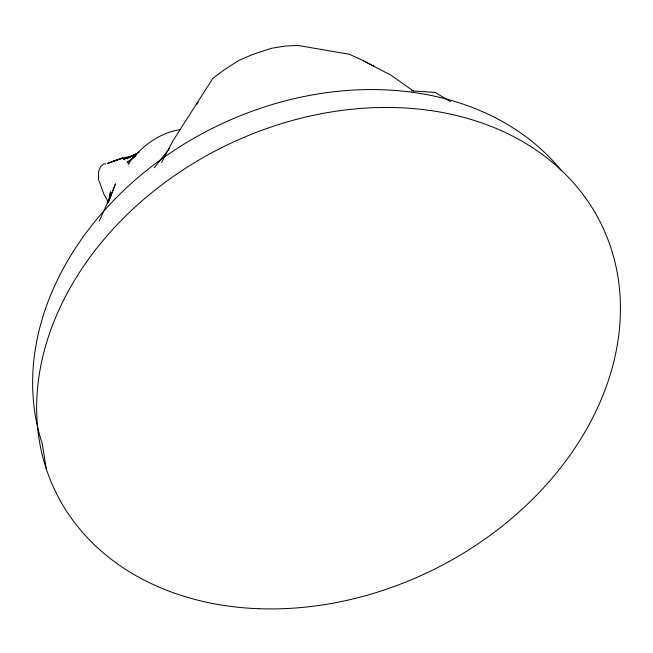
<?xml version="1.0" encoding="UTF-8"?>
<svg xmlns="http://www.w3.org/2000/svg" width="653" height="653" viewBox="0 0 653 653"><rect width="100%" height="100%" fill="white"/><g stroke="black" fill="none" stroke-linecap="round" stroke-linejoin="round"><path stroke-width="0.98" d="M98.481 180.04L98.611 171.78L100.472 166.719L103.794 163.87L105.688 163.83M109.157 200.047L110.52 191.778L108.447 202.438L115.483 183.852L107.614 203.401L111.01 195.051L99.232 221.106M161.56 162.532L173.151 140.485L212.829 78.401L224.403 69.74L239.235 60.19L253.731 54.077L271.624 48.273L285.598 45.988L298.143 45.473L349.453 54.289L362.839 60.435L391.474 75.528L413.61 91.102M196.569 104.684L198.177 102.162M154.255 167.772L169.592 148.288M129.498 162.736L128.07 164.115C140.575 147.064 158.777 132.877 180.081 129.678M136.257 155.071L127.18 162.466L135.783 155.904M139.171 152.182L127.629 158.018L136.077 154.181M136.028 154.165L123.474 159.324L130.82 156.859M112.585 161.356L122.772 158.018L132.494 155.936M411.382 90.832L435.298 92.432L450.521 101.672M362.839 60.435L374.12 66.386M108.251 201.761L103.794 193.957L99.101 180.93M46.33 468.993L42.184 443.477A296.38 233.186 -26.2 0 1 206.079 131.571A296.38 233.186 -26.2 0 1 561.564 170.849M117.524 159.765L107.231 163.552L122.772 158.018L117.524 159.765M258.686 608.71A303.874 236.084 -26.2 0 0 608.914 242.108A303.874 236.084 -26.2 0 0 118.03 223.759A303.874 236.084 -26.2 0 0 258.686 608.71"/></g></svg>
